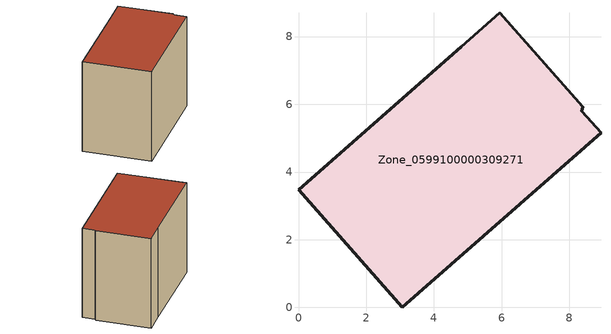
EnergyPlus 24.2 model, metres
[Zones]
Zone_0599100000309271
 floor ground (C_G): 8.93,5.16 3.07,0 0,3.48 4.81,7.7 5.94,8.71 8.39,5.93 8.37,5.79 z0
 wall outside (C_F): 8.39,5.93 5.94,8.71 4.81,7.7 0,3.48 3.07,0 8.93,5.16 8.37,5.79 8.39,5.93 z0:6.5
 roof outside (C_R): 3.07,0 8.93,5.16 8.37,5.79 8.39,5.93 5.94,8.71 4.81,7.7 0,3.48 z6.5
[BUILDING]
Pand.0599100000309271: North Axis=0; Terrain=City; Loads Convergence Tolerance Value=0.04; Temperature Convergence Tolerance Value=0.4; Solar Distribution=FullExterior; Maximum Number of Warmup Days=25; Minimum Number of Warmup Days=1
[Site:Location]
Rotterdam.The.Hague.AP_ZH_NLD Design_Conditions: Latitude=51.96; Longitude=4.45; Time Zone=1; Elevation=-4.5
[SITE:GROUNDTEMPERATURE:BUILDINGSURFACE]
18, 18, 18, 18, 18, 18, 18, 18, 18, 18, 18, 18
[MATERIAL] Thermal Absorptance=0.9; Solar Absorptance=0.7; Visible Absorptance=0.7
Name | Roughness | Thickness | Conductivity | Density | Specific Heat
G.TI.1946 | MediumSmooth | 0.15 | 1 | 540 | 1210
F.TI.1946 | Rough | 0.3 | 0.857143 | 1920 | 840
R.TI.1946 | MediumRough | 0.2 | 0.1 | 1500 | 1000
[CONSTRUCTION]
C_G: G.TI.1946
C_F: F.TI.1946
C_R: R.TI.1946
[ZONE]
Zone_0599100000309271: Type=1; Multiplier=1; Ceiling Height=Autocalculate; Volume=Autocalculate; Floor Area=autocalculate; Part of Total Floor Area=Yes
[ZONEINFILTRATION:DESIGNFLOWRATE]
Infil_Zone_0599100000309271: Zone or ZoneList or Space or SpaceList=Zone_0599100000309271; Schedule=AlwaysOn; Design Flow Rate Calculation Method=Flow/Area; Flow Rate per Floor Area=0.003; Constant Term Coefficient=1; Temperature Term Coefficient=0; Velocity Term Coefficient=0; Velocity Squared Term Coefficient=0
[HVACTEMPLATE:ZONE:IDEALLOADSAIRSYSTEM]
Zone_0599100000309271: Maximum Heating Supply Air Temperature=50; Minimum Cooling Supply Air Temperature=13; Maximum Heating Supply Air Humidity Ratio=0.0156; Minimum Cooling Supply Air Humidity Ratio=0.0077; Heating Limit=NoLimit; Cooling Limit=NoLimit; Dehumidification Control Type=ConstantSensibleHeatRatio; Cooling Sensible Heat Ratio=0.7; Dehumidification Setpoint=60; Humidification Control Type=None; Humidification Setpoint=30; Outdoor Air Method=None; Outdoor Air Flow Rate per Person=0.00944; Outdoor Air Flow Rate per Zone Floor Area=0; Outdoor Air Flow Rate per Zone=0; Demand Controlled Ventilation Type=None; Outdoor Air Economizer Type=NoEconomizer; Heat Recovery Type=None; Sensible Heat Recovery Effectiveness=0.7; Latent Heat Recovery Effectiveness=0.65
[ZONECONTROL:THERMOSTAT]
ThermostatControl_Zone_0599100000309271: Zone or ZoneList=Zone_0599100000309271; Control Type Schedule=DualSetpointControlType; Control 1=Thermostat_Zone_0599100000309271; Temperature Difference Between Cutout And Setpoint=0
[THERMOSTATSETPOINT:DUALSETPOINT]
Thermostat_Zone_0599100000309271: Heating Setpoint Temperature Schedule=HeatingSetpoint_Zone_0599100000309271; Cooling Setpoint Temperature Schedule=CoolingSetpoint_Zone_0599100000309271
[SCHEDULE:COMPACT]
HeatingSetpoint_Zone_0599100000309271: Through: 12/31, For: AllDays, Until: 24:00, 21
CoolingSetpoint_Zone_0599100000309271: Through: 12/31, For: AllDays, Until: 24:00, 24
DualSetpointControlType: Through: 12/31, For: AllDays, Until: 24:00, 4
AlwaysOn: Through: 12/31, For: AllDays, Until: 24:00, 1
